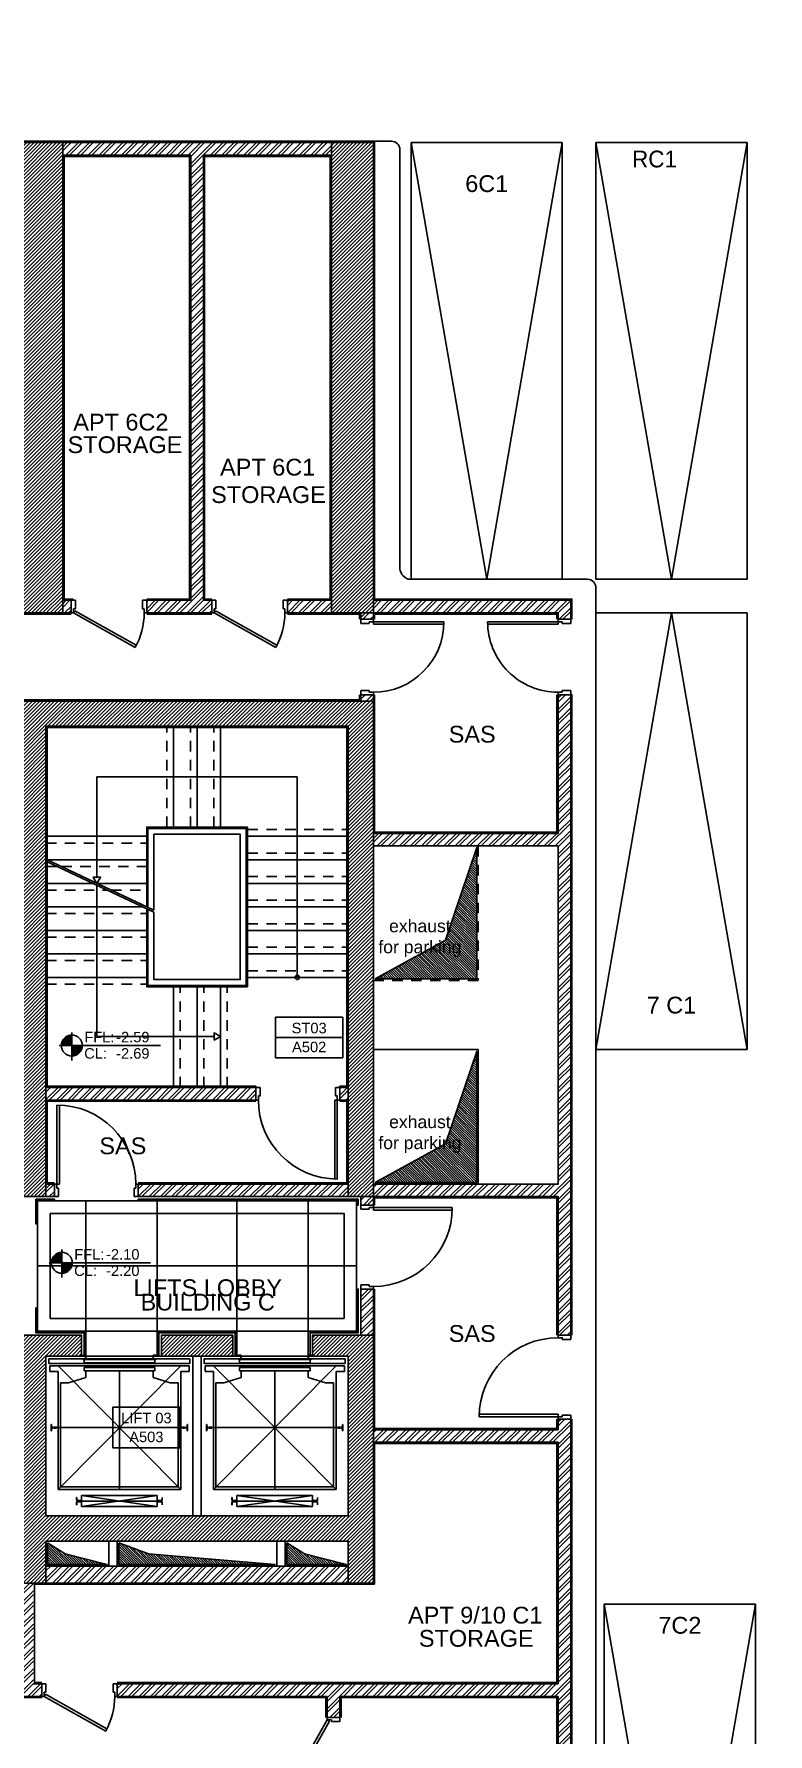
# Model space of a CAD drawing. Header units: inches. Extents: x -1.1 to 43.2, y -10.1 to 58.7.
# Drawn here: x 11.74 to 20.48, y 5.25 to 25.49 of the extents above; entities that cross this region are included whole.
import ezdxf
from ezdxf.enums import TextEntityAlignment as Align

# ---------------------------------------------------------------- set-up
doc = ezdxf.new("R2010")
doc.units = ezdxf.units.IN
doc.header["$MEASUREMENT"] = 0
doc.linetypes.add('HIDDEN2', pattern=[0.1875, 0.125, -0.0625])
doc.linetypes.add('S-BASEMENT 2$0$HIDDEN2', pattern=[0.1875, 0.125, -0.0625])
doc.layers.get('0').update_dxf_attribs({"linetype": 'CONTINUOUS'})
for name, color, linetype in [('A-ANNO-EVTRTAG', 7, 'CONTINUOUS'), ('A-ANNO-LEVL', 3, 'CONTINUOUS'), ('A-ANNO-STR-TAG', 7, 'CONTINUOUS'), ('A-asc', 15, 'CONTINUOUS'), ('A-FC 260', 1, 'CONTINUOUS'), ('A-FLOR-HRAL', 15, 'CONTINUOUS'), ('A-FLOR-STRS', 40, 'CONTINUOUS'), ('A-FLOR-STRS-ARO', 1, 'CONTINUOUS'), ('A-FURNITURE', 30, 'CONTINUOUS'), ('A-HATCH-CONC', 8, 'CONTINUOUS'), ('A-HATCH-WALL', 8, 'CONTINUOUS'), ('A-PARK-TXT', 3, 'CONTINUOUS'), ('A-PLASTER', 8, 'CONTINUOUS'), ('A-PORTE', 1, 'CONTINUOUS'), ('A-proj-marble', 137, 'CONTINUOUS'), ('A-proj-wood', 5, 'CONTINUOUS'), ('A-PROJ1H', 9, 'HIDDEN2'), ('A-PROJECTION', 9, 'CONTINUOUS'), ('A-sect-marble', 1, 'CONTINUOUS'), ('a-shaft', 250, 'CONTINUOUS'), ('A-STOR-TXT', 3, 'CONTINUOUS'), ('a-text', 3, 'CONTINUOUS'), ('A-WALL', 4, 'CONTINUOUS'), ('S-BASEMENT 2$0$A-SHAFT-BASEMENT 2', 8, 'CONTINUOUS'), ('S-BASEMENT 2$0$A-SHAFT-UP', 8, 'S-BASEMENT 2$0$HIDDEN2'), ('S-BASEMENT 2$0$A-STR BASEMENT 2', 2, 'CONTINUOUS')]:
    doc.layers.add(name, color=color, linetype=linetype)
doc.styles.add('A100-STEXT', font='ARIAL.TTF', dxfattribs={"height": 0.25})
doc.styles.add('Arial', font='ARIAL.TTF', dxfattribs={"width": 0.8})
doc.styles.add('BLOCK', font='ARIAL.TTF', dxfattribs={"width": 0.8, "height": 0.25})
pattern_1 = [(315, (9e-11, -5e-11), (0.014142136, 0.014142136), [])]
pattern_2 = [(45, (-338376.54673, -23743.37172), (-0.066291260736, 0.066291260736), []), (45, (-338376.50254, -23743.37172), (-0.066291260736, 0.066291260736), [])]

# ---------------------------------------------------------------- blocks, each defined once
blk = doc.blocks.new('A-AXIS$0$block-elevator')
at = {"color": 0}
for p, q in [((1.571, 1.555), (-0.109, 1.555)), ((-0.109, 1.5), (-0.109, 1.555)), ((1.571, 1.5), (-0.109, 1.5)), ((1.561, 1.47), (-0.099, 1.47)), ((-0.099, 1.405), (-0.099, 1.47)), ((1.462, 0), (0, 1.47)), ((0, 0), (1.462, 1.47)), ((0.311, 1.548), (0.311, 1.507)), ((0.311, 1.548), (1.151, 1.548)), ((0.311, 1.507), (1.151, 1.507)), ((0.311, 1.45), (1.151, 1.45)), ((0.311, 1.45), (0.311, 1.41)), ((1.151, 1.548), (1.151, 1.507)), ((1.151, 1.45), (1.151, 1.41)), ((1.561, 1.405), (1.561, 1.47)), ((1.571, 1.5), (1.571, 1.555)), ((1.606, -0.315), (1.606, 1.585)), ((1.706, -0.315), (1.706, 1.585)), ((1.741, 1.555), (3.421, 1.555)), ((1.741, 1.5), (1.741, 1.555)), ((1.741, 1.5), (3.421, 1.5)), ((1.751, 1.47), (3.411, 1.47)), ((1.751, 1.405), (1.751, 1.47)), ((3.312, 0), (1.85, 1.47)), ((1.85, 0), (3.312, 1.47)), ((2.161, 1.548), (2.161, 1.507)), ((3.001, 1.548), (2.161, 1.548)), ((3.001, 1.507), (2.161, 1.507)), ((3.001, 1.45), (2.161, 1.45)), ((2.161, 1.45), (2.161, 1.41)), ((3.001, 1.548), (3.001, 1.507)), ((3.001, 1.45), (3.001, 1.41)), ((3.411, 1.405), (3.411, 1.47)), ((3.421, 1.5), (3.421, 1.555)), ((0, 1.405), (-0.099, 1.405)), ((0, 1.405), (0, 0)), ((0.031, 1.27), (0.031, 0.03)), ((0.126, 1.27), (0.031, 1.27)), ((0.331, 1.33), (0.126, 1.27)), ((0.311, 1.41), (1.151, 1.41)), ((0.331, 1.33), (0.331, 1.41)), ((0.731, 1.41), (0.731, 0)), ((1.131, 1.33), (1.131, 1.41)), ((1.131, 1.33), (1.336, 1.27)), ((1.431, 1.27), (1.336, 1.27)), ((1.431, 1.27), (1.431, 0.03)), ((1.462, 1.405), (1.462, 0)), ((1.561, 1.405), (1.462, 1.405)), ((1.751, 1.405), (1.85, 1.405)), ((1.85, 1.405), (1.85, 0)), ((1.881, 1.27), (1.976, 1.27)), ((1.881, 1.27), (1.881, 0.03)), ((2.181, 1.33), (1.976, 1.27)), ((3.001, 1.41), (2.161, 1.41)), ((2.181, 1.33), (2.181, 1.41)), ((2.581, 1.41), (2.581, 0)), ((2.981, 1.33), (2.981, 1.41)), ((2.981, 1.33), (3.186, 1.27)), ((3.186, 1.27), (3.281, 1.27)), ((3.281, 1.27), (3.281, 0.03)), ((3.312, 1.405), (3.312, 0)), ((3.312, 1.405), (3.411, 1.405)), ((-0.081, 0.773), (-0.081, 0.698)), ((-0.078, 0.773), (-0.081, 0.773)), ((-0.078, 0.698), (-0.081, 0.698)), ((-0.074, 0.742), (-0.076, 0.77)), ((-0.076, 0.7), (-0.074, 0.728)), ((-0.051, 0.738), (-0.07, 0.738)), ((-0.051, 0.732), (-0.07, 0.732)), ((-0.049, 0.74), (-0.049, 0.74)), ((-0.02, 0.74), (-0.049, 0.74)), ((-0.049, 0.731), (-0.049, 0.73)), ((-0.02, 0.73), (-0.049, 0.73)), ((-0.019, 0.739), (-0.02, 0.74)), ((-0.02, 0.73), (-0.019, 0.731)), ((-0.019, 0.739), (-0.019, 0.731)), ((1.481, 0.735), (-0.019, 0.735)), ((1.481, 0.739), (1.482, 0.74)), ((1.481, 0.739), (1.481, 0.731)), ((1.482, 0.73), (1.481, 0.731)), ((1.482, 0.74), (1.511, 0.74)), ((1.482, 0.73), (1.511, 0.73)), ((1.511, 0.74), (1.511, 0.74)), ((1.511, 0.731), (1.511, 0.73)), ((1.512, 0.738), (1.532, 0.738)), ((1.512, 0.732), (1.532, 0.732)), ((1.536, 0.742), (1.538, 0.77)), ((1.538, 0.7), (1.536, 0.728)), ((1.54, 0.773), (1.543, 0.773)), ((1.54, 0.698), (1.543, 0.698)), ((1.543, 0.773), (1.543, 0.698)), ((1.769, 0.773), (1.769, 0.698)), ((1.772, 0.773), (1.769, 0.773)), ((1.772, 0.698), (1.769, 0.698)), ((1.776, 0.742), (1.774, 0.77)), ((1.774, 0.7), (1.776, 0.728)), ((1.8, 0.738), (1.78, 0.738)), ((1.8, 0.732), (1.78, 0.732)), ((1.801, 0.74), (1.801, 0.74)), ((1.83, 0.74), (1.801, 0.74)), ((1.801, 0.731), (1.801, 0.73)), ((1.83, 0.73), (1.801, 0.73)), ((1.831, 0.739), (1.83, 0.74)), ((1.83, 0.73), (1.831, 0.731)), ((1.831, 0.739), (1.831, 0.731)), ((1.831, 0.735), (3.331, 0.735)), ((3.331, 0.739), (3.332, 0.74)), ((3.331, 0.739), (3.331, 0.731)), ((3.332, 0.73), (3.331, 0.731)), ((3.332, 0.74), (3.361, 0.74)), ((3.332, 0.73), (3.361, 0.73)), ((3.361, 0.74), (3.361, 0.74)), ((3.361, 0.731), (3.361, 0.73)), ((3.363, 0.738), (3.382, 0.738)), ((3.363, 0.732), (3.382, 0.732)), ((3.386, 0.742), (3.388, 0.77)), ((3.388, 0.7), (3.386, 0.728)), ((3.39, 0.773), (3.393, 0.773)), ((3.39, 0.698), (3.393, 0.698)), ((3.393, 0.773), (3.393, 0.698)), ((1.462, 0), (0, 0)), ((1.431, 0.03), (0.031, 0.03)), ((1.85, 0), (3.312, 0)), ((1.881, 0.03), (3.281, 0.03)), ((0.221, -0.129), (0.221, -0.096)), ((0.221, -0.096), (0.223, -0.096)), ((0.221, -0.183), (0.221, -0.151)), ((0.221, -0.183), (0.223, -0.183)), ((0.223, -0.129), (0.223, -0.096)), ((0.223, -0.183), (0.223, -0.151)), ((0.276, -0.132), (0.226, -0.132)), ((0.276, -0.134), (0.226, -0.134)), ((0.276, -0.146), (0.226, -0.146)), ((0.276, -0.148), (0.226, -0.148)), ((0.279, -0.143), (0.279, -0.137)), ((0.281, -0.075), (1.181, -0.205)), ((0.281, -0.205), (1.181, -0.075)), ((1.181, -0.075), (0.281, -0.075)), ((0.281, -0.075), (0.281, -0.205)), ((0.281, -0.137), (0.281, -0.143)), ((0.281, -0.14), (1.181, -0.14)), ((1.181, -0.075), (1.181, -0.205)), ((1.181, -0.137), (1.181, -0.143)), ((1.183, -0.143), (1.183, -0.137)), ((1.186, -0.132), (1.236, -0.132)), ((1.186, -0.134), (1.236, -0.134)), ((1.186, -0.146), (1.236, -0.146)), ((1.186, -0.148), (1.236, -0.148)), ((1.239, -0.129), (1.239, -0.096)), ((1.241, -0.096), (1.239, -0.096)), ((1.239, -0.183), (1.239, -0.151)), ((1.241, -0.183), (1.239, -0.183)), ((1.241, -0.129), (1.241, -0.096)), ((1.241, -0.183), (1.241, -0.151)), ((2.071, -0.129), (2.071, -0.096)), ((2.071, -0.096), (2.073, -0.096)), ((2.071, -0.183), (2.071, -0.151)), ((2.071, -0.183), (2.073, -0.183)), ((2.073, -0.129), (2.073, -0.096)), ((2.073, -0.183), (2.073, -0.151)), ((2.126, -0.132), (2.076, -0.132)), ((2.126, -0.134), (2.076, -0.134)), ((2.126, -0.146), (2.076, -0.146)), ((2.126, -0.148), (2.076, -0.148)), ((2.129, -0.143), (2.129, -0.137)), ((3.031, -0.205), (2.131, -0.075)), ((3.031, -0.075), (2.131, -0.205)), ((2.131, -0.075), (3.031, -0.075)), ((2.131, -0.075), (2.131, -0.205)), ((2.131, -0.137), (2.131, -0.143)), ((3.031, -0.14), (2.131, -0.14)), ((3.031, -0.075), (3.031, -0.205)), ((3.031, -0.137), (3.031, -0.143)), ((3.033, -0.143), (3.033, -0.137)), ((3.036, -0.132), (3.086, -0.132)), ((3.036, -0.134), (3.086, -0.134)), ((3.036, -0.146), (3.086, -0.146)), ((3.036, -0.148), (3.086, -0.148)), ((3.089, -0.129), (3.089, -0.096)), ((3.091, -0.096), (3.089, -0.096)), ((3.089, -0.183), (3.089, -0.151)), ((3.091, -0.183), (3.089, -0.183)), ((3.091, -0.129), (3.091, -0.096)), ((3.091, -0.183), (3.091, -0.151)), ((1.181, -0.205), (0.281, -0.205)), ((2.131, -0.205), (3.031, -0.205))]:
    blk.add_line(p, q, dxfattribs=at)
for points in [[(0.325, 1.548, 0.414214), (0.331, 1.553), (0.331, 1.592, 0.414214), (0.325, 1.597), (0.296, 1.597), (0.296, 1.594), (0.325, 1.594, -0.414214), (0.328, 1.592), (0.328, 1.553, -0.414214), (0.325, 1.55), (0.296, 1.55), (0.296, 1.548)], [(1.137, 1.55), (1.166, 1.55), (1.166, 1.548), (1.137, 1.548, -0.414214), (1.131, 1.553), (1.131, 1.592, -0.414214), (1.137, 1.597), (1.166, 1.597), (1.166, 1.594), (1.137, 1.594, 0.414214), (1.134, 1.592), (1.134, 1.553, 0.414214)], [(2.175, 1.55), (2.146, 1.55), (2.146, 1.548), (2.175, 1.548, 0.414214), (2.181, 1.553), (2.181, 1.592, 0.414214), (2.175, 1.597), (2.146, 1.597), (2.146, 1.594), (2.175, 1.594, -0.414214), (2.178, 1.592), (2.178, 1.553, -0.414214)], [(2.987, 1.548, -0.414214), (2.981, 1.553), (2.981, 1.592, -0.414214), (2.987, 1.597), (3.016, 1.597), (3.016, 1.594), (2.987, 1.594, 0.414214), (2.984, 1.592), (2.984, 1.553, 0.414214), (2.987, 1.55), (3.016, 1.55), (3.016, 1.548)]]:
    blk.add_lwpolyline(points, format="xyb", close=True, dxfattribs=at)
for centre, radius, start, end in [((-0.078, 0.77), 0.0025, 3.3178, 90), ((-0.078, 0.7), 0.0025, 270, 356.6822), ((-0.07, 0.742), 0.004, 183.3178, 270), ((-0.07, 0.728), 0.004, 90, 176.6822), ((-0.051, 0.74), 0.0015, 270, 0), ((-0.051, 0.731), 0.0015, 0, 90), ((1.512, 0.74), 0.0015, 180, 270), ((1.512, 0.731), 0.0015, 90, 180), ((1.532, 0.742), 0.004, 270, 356.6822), ((1.532, 0.728), 0.004, 3.3178, 90), ((1.54, 0.77), 0.0025, 90, 176.6822), ((1.54, 0.7), 0.0025, 183.3178, 270), ((1.772, 0.77), 0.0025, 3.3178, 90), ((1.772, 0.7), 0.0025, 270, 356.6822), ((1.78, 0.742), 0.004, 183.3178, 270), ((1.78, 0.728), 0.004, 90, 176.6822), ((1.8, 0.74), 0.0015, 270, 0), ((1.8, 0.731), 0.0015, 0, 90), ((3.363, 0.74), 0.0015, 180, 270), ((3.363, 0.731), 0.0015, 90, 180), ((3.382, 0.742), 0.004, 270, 356.6822), ((3.382, 0.728), 0.004, 3.3178, 90), ((3.39, 0.77), 0.0025, 90, 176.6822), ((3.39, 0.7), 0.0025, 183.3178, 270), ((0.226, -0.129), 0.005, 180, 270), ((0.226, -0.151), 0.005, 90, 180), ((0.226, -0.129), 0.003, 180, 270), ((0.226, -0.151), 0.003, 90, 180), ((0.276, -0.137), 0.005, 0, 90), ((0.276, -0.137), 0.003, 0, 90), ((0.276, -0.143), 0.005, 270, 0), ((0.276, -0.143), 0.003, 270, 0), ((1.186, -0.137), 0.005, 90, 180), ((1.186, -0.143), 0.005, 180, 270), ((1.186, -0.137), 0.003, 90, 180), ((1.186, -0.143), 0.003, 180, 270), ((1.236, -0.129), 0.005, 270, 0), ((1.236, -0.129), 0.003, 270, 0), ((1.236, -0.151), 0.005, 0, 90), ((1.236, -0.151), 0.003, 0, 90), ((2.076, -0.129), 0.005, 180, 270), ((2.076, -0.151), 0.005, 90, 180), ((2.076, -0.129), 0.003, 180, 270), ((2.076, -0.151), 0.003, 90, 180), ((2.126, -0.137), 0.005, 0, 90), ((2.126, -0.137), 0.003, 0, 90), ((2.126, -0.143), 0.005, 270, 0), ((2.126, -0.143), 0.003, 270, 0), ((3.036, -0.137), 0.005, 90, 180), ((3.036, -0.143), 0.005, 180, 270), ((3.036, -0.137), 0.003, 90, 180), ((3.036, -0.143), 0.003, 180, 270), ((3.086, -0.129), 0.005, 270, 0), ((3.086, -0.129), 0.003, 270, 0), ((3.086, -0.151), 0.005, 0, 90), ((3.086, -0.151), 0.003, 0, 90)]:
    blk.add_arc(centre, radius, start, end, dxfattribs=at)
blk = doc.blocks.new('EVTRTAG')
at = {"color": 7}
for points in [[(-0.008, 0.00482), (0.008, 0.00482), (0.008, 0), (-0.008, 0)], [(-0.008, 0), (0.008, 0), (0.008, -0.00482), (-0.008, -0.00482)]]:
    blk.add_lwpolyline(points, close=True, dxfattribs=at)
at = {"color": 7, "style": 'BLOCK'}
blk.add_attdef('EVTR', text='', height=0.0025, dxfattribs=at).set_placement((0, 0.00225), align=Align.MIDDLE)
blk.add_attdef('DWG', text='', height=0.0025, rotation=360, dxfattribs=at).set_placement((0, -0.00225), align=Align.MIDDLE)
blk = doc.blocks.new('ST_TAG')
at = {"color": 7}
for points in [[(-0.008, 0.00482), (0.008, 0.00482), (0.008, 0), (-0.008, 0)], [(-0.008, 0), (0.008, 0), (0.008, -0.00482), (-0.008, -0.00482)]]:
    blk.add_lwpolyline(points, close=True, dxfattribs=at)
at = {"color": 7, "style": 'BLOCK'}
blk.add_attdef('ST', text='', height=0.0025, dxfattribs=at).set_placement((0, 0.00225), align=Align.MIDDLE)
blk.add_attdef('DWG', text='', height=0.0025, rotation=360, dxfattribs=at).set_placement((0, -0.00225), align=Align.MIDDLE)
blk = doc.blocks.new('P100E18D')
at = {"layer": 'A-PORTE'}
for p, q in [((1.015, 0.06), (0.075, 0.06)), ((0.075, 0.03), (0.075, 0.06)), ((0.075, 0.03), (1.015, 0.03))]:
    blk.add_line(p, q, dxfattribs=at)
for points in [[(-0.075, 0.95), (0.025, 0.95), (0.025, 0.97), (0.075, 0.97), (0.075, 1), (-0.075, 1)], [(-0.075, 0.05), (0.025, 0.05), (0.025, 0.03), (0.075, 0.03), (0.075, 0), (-0.075, 0)]]:
    blk.add_lwpolyline(points, close=True, dxfattribs=at)
blk.add_arc((0.075, 0.03), 0.94, 0, 90, dxfattribs=at)
blk = doc.blocks.new('LVTAG_P')
for p, q in [((-0.00301, 0), (0.02113, 0)), ((0, 0.00314), (0, -0.00353))]:
    blk.add_line(p, q)
at = {"const_width": 0.0025}
for points in [[(0, 0.00125, 0.414214), (-0.00125, 0, 1)], [(0, -0.00125, 0.414214), (0.00125, 0, 1)]]:
    blk.add_lwpolyline(points, format="xyb", dxfattribs=at)
blk.add_circle((0, 0), 0.0025)
at = {"style": 'BLOCK'}
for s, p in [('FFL:', (0.00297, 0.00076)), ('CL:', (0.00294, -0.00312))]:
    blk.add_text(s, height=0.0025, dxfattribs=at).set_placement(p)
for p in [(0.01054, 0.00076), (0.01054, -0.00313)]:
    blk.add_attdef('+00.00', p, '', height=0.0025, dxfattribs=at)
blk = doc.blocks.new('S-BASEMENT 2')
at = {"layer": 'S-BASEMENT 2$0$A-SHAFT-BASEMENT 2'}
for points in [[(15.778, 13.4), (17.028, 13.4), (17.028, 11.8), (15.778, 11.8)], [(15.778, 13.4), (17.028, 13.4), (17.028, 11.8), (15.778, 11.8)], [(15.478, 7.85), (11.878, 7.85), (11.878, 9.75), (15.478, 9.75)], [(12.628, 7.25), (11.878, 7.25), (11.878, 7.55), (12.628, 7.55)], [(12.728, 7.25), (14.628, 7.25), (14.628, 7.55), (12.728, 7.55)], [(14.728, 7.25), (15.478, 7.25), (15.478, 7.55), (14.728, 7.55)]]:
    blk.add_lwpolyline(points, close=True, dxfattribs=at)
at = {"layer": 'S-BASEMENT 2$0$A-SHAFT-UP'}
blk.add_lwpolyline([(15.778, 15.825), (17.028, 15.825), (17.028, 14.225), (15.778, 14.225)], close=True, dxfattribs=at)
at = {"layer": 'S-BASEMENT 2$0$A-STR BASEMENT 2'}
for points in [[(12.078, 24.2), (11.578, 24.2), (11.578, 18.6), (12.078, 18.6)], [(15.778, 24.2), (15.278, 24.2), (15.278, 18.6), (15.778, 18.6)], [(15.778, 11.65), (15.778, 17.55), (11.578, 17.55), (11.578, 11.65), (11.878, 11.65), (11.878, 17.25), (15.478, 17.25), (15.478, 11.65)], [(11.578, 7.55), (11.578, 7.05), (11.878, 7.05), (11.878, 7.55), (15.478, 7.55), (15.478, 7.05), (15.778, 7.05), (15.778, 7.55), (15.778, 7.55), (15.778, 10), (15.453, 10), (15.053, 10), (15.053, 9.75), (15.478, 9.75), (15.478, 7.85), (11.878, 7.85), (11.878, 9.75), (12.303, 9.75), (12.303, 10), (11.878, 10), (11.578, 10)], [(13.253, 10), (14.103, 10), (14.103, 9.75), (13.253, 9.75)]]:
    blk.add_lwpolyline(points, close=True, dxfattribs=at)
blk = doc.blocks.new('P100E21.5D')
at = {"layer": 'A-PORTE'}
for p, q in [((0.03, 0.2), (0.03, 1.14)), ((0.06, 1.14), (0.06, 0.2)), ((0.03, 0.2), (0, 0.2)), ((0, 0.2), (0, 0.05)), ((0, 0.05), (0.05, 0.05)), ((0.06, 0.2), (0.02, 0.2)), ((0.03, 0.15), (0.03, 0.2)), ((0.05, 0.15), (0.03, 0.15)), ((0.05, 0.05), (0.05, 0.15)), ((0.95, 0.05), (0.95, 0.15)), ((0.95, 0.15), (0.97, 0.15)), ((1, 0.05), (0.95, 0.05)), ((0.97, 0.2), (1, 0.2)), ((0.97, 0.15), (0.97, 0.2)), ((1, 0.2), (1, 0.05))]:
    blk.add_line(p, q, dxfattribs=at)
blk.add_arc((0.03, 0.2), 0.94, 0, 90, dxfattribs=at)
blk = doc.blocks.new('P90E18H')
at = {"layer": 'A-PORTE'}
for p, q in [((-0.165, -0.03), (-0.165, 0)), ((-0.165, 0), (-0.015, 0)), ((-0.015, 0), (-0.015, -0.05)), ((-0.165, -0.03), (-0.578, -0.762)), ((-0.551, -0.776), (-0.139, -0.045)), ((-0.139, -0.045), (-0.165, -0.03)), ((-0.115, -0.03), (-0.165, -0.03)), ((-0.115, -0.05), (-0.115, -0.03)), ((-0.015, -0.05), (-0.115, -0.05)), ((-0.165, -0.87), (-0.165, -0.9)), ((-0.115, -0.87), (-0.165, -0.87)), ((-0.165, -0.9), (-0.015, -0.9)), ((-0.015, -0.85), (-0.115, -0.85)), ((-0.115, -0.85), (-0.115, -0.87)), ((-0.015, -0.9), (-0.015, -0.85))]:
    blk.add_line(p, q, dxfattribs=at)
blk.add_arc((-0.165, -0.03), 0.84, 240.5855, 270, dxfattribs=at)
blk = doc.blocks.new('P90E18D')
at = {"layer": 'A-PORTE'}
for p, q in [((0, -0.015), (0.05, -0.015)), ((0, -0.165), (0, -0.015)), ((0.03, -0.165), (0, -0.165)), ((0.06, -0.165), (0.02, -0.165)), ((0.05, -0.115), (0.03, -0.115)), ((0.03, -0.115), (0.03, -0.165)), ((0.03, -0.165), (0.03, -1.005)), ((0.05, -0.015), (0.05, -0.115)), ((0.06, -1.005), (0.06, -0.165)), ((0.9, -0.015), (0.85, -0.015)), ((0.85, -0.015), (0.85, -0.115)), ((0.85, -0.115), (0.87, -0.115)), ((0.87, -0.115), (0.87, -0.165)), ((0.87, -0.165), (0.9, -0.165)), ((0.9, -0.165), (0.9, -0.015))]:
    blk.add_line(p, q, dxfattribs=at)
blk.add_arc((0.03, -0.165), 0.84, 270, 360, dxfattribs=at)

msp = doc.modelspace()

# ---------------------------------------------------------------- hatches: boundary and pattern name
at = {"layer": 'A-HATCH-CONC'}
h = msp.add_hatch(dxfattribs=at)
h.set_pattern_fill('ANSI31', color=256, scale=0.25, style=0)
h.set_pattern_definition([(45, (-338376.546732, -23743.371716), (-0.022097086912, 0.022097086912), [])])
edge = h.paths.add_edge_path()
edge.add_line((40.60837, 36.956), (41.00183, 37.44526))
edge.add_line((41.00183, 37.44526), (41.00837, 37.44526))
edge.add_line((41.00837, 37.44526), (41.00837, 3))
edge.add_arc((38.90837, 3), 2.1, 272.865836, 360, ccw=False)
edge.add_line((39.01336, 0.90263), (38.86932, 0.9))
edge.add_line((38.86932, 0.9), (0.47837, 0.9))
edge.add_line((0.47837, 0.9), (0.47837, 1.2))
edge.add_line((0.47837, 1.2), (38.90837, 1.2))
edge.add_arc((38.90837, 3), 1.8, 270, 360)
edge.add_line((40.70837, 3), (40.70837, 3.5))
edge.add_line((40.70837, 3.5), (39.71837, 3.5))
edge.add_line((39.71837, 3.5), (39.71837, 4.05))
edge.add_line((39.71837, 4.05), (40.45837, 4.05))
edge.add_line((40.45837, 4.05), (40.45837, 18.3))
edge.add_line((40.45837, 18.3), (40.70837, 18.3))
edge.add_line((40.70837, 18.3), (40.70837, 22.15))
edge.add_line((40.70837, 22.15), (40.70837, 22.94))
edge.add_line((40.70837, 22.94), (40.60837, 22.94))
edge.add_line((40.60837, 22.94), (40.60837, 36.956))
h = msp.add_hatch(dxfattribs=at)
h.set_pattern_fill('ANSI31', color=256, scale=0.25, style=0)
h.paths.add_polyline_path([(12.07837, 24.2), (11.57837, 24.2), (11.57837, 18.6), (12.07837, 18.6)])
h = msp.add_hatch(dxfattribs=at)
h.set_pattern_fill('ANSI31', color=256, scale=0.25, style=0)
h.paths.add_polyline_path([(15.77837, 24.2), (15.27837, 24.2), (15.27837, 18.6), (15.77837, 18.6)])
h = msp.add_hatch(dxfattribs=at)
h.set_pattern_fill('ANSI31', color=256, scale=0.25, style=0)
h.paths.add_polyline_path([(15.77837, 17.55), (11.57837, 17.55), (11.57837, 11.65), (11.87837, 11.65), (11.87837, 17.25), (15.47837, 17.25), (15.47837, 11.65), (15.77837, 11.65)])
h = msp.add_hatch(dxfattribs=at)
h.set_pattern_fill('ANSI31', color=256, scale=0.25, style=0)
h.paths.add_polyline_path([(15.77837, 10), (15.05337, 10), (15.05337, 9.75), (15.47837, 9.75), (15.47837, 7.85), (11.87837, 7.85), (11.87837, 9.75), (12.30337, 9.75), (12.30337, 10), (11.57837, 10), (11.57837, 7.05), (11.87837, 7.05), (11.87837, 7.55), (12.30337, 7.55), (15.47837, 7.55), (15.47837, 7.25), (15.47837, 7.05), (15.77837, 7.05)])
h = msp.add_hatch(dxfattribs=at)
h.set_pattern_fill('ANSI31', color=256, scale=0.25, style=0)
h.paths.add_polyline_path([(14.10337, 10), (13.25337, 10), (13.25337, 9.75), (14.10337, 9.75)])
at = {"layer": 'A-HATCH-WALL'}
h = msp.add_hatch(dxfattribs=at)
h.set_pattern_fill('ANSI32', color=256, scale=0.25, style=0)
h.set_pattern_definition(pattern_2)
h.paths.add_polyline_path([(15.27837, 24.2), (12.07837, 24.2), (12.07837, 24.05), (13.60337, 24.05), (13.60337, 18.75), (13.07837, 18.75), (13.07837, 18.6), (13.85337, 18.6), (13.85337, 18.75), (13.75337, 18.75), (13.75337, 24.05), (15.27837, 24.05)])
h = msp.add_hatch(dxfattribs=at)
h.set_pattern_fill('ANSI32', color=256, scale=0.25, style=0)
h.set_pattern_definition(pattern_2)
h.paths.add_polyline_path([(12.17837, 18.75), (12.07837, 18.75), (12.07837, 18.6), (12.17837, 18.6)])
h = msp.add_hatch(dxfattribs=at)
h.set_pattern_fill('ANSI32', color=256, scale=0.25, style=0)
h.set_pattern_definition(pattern_2)
h.paths.add_polyline_path([(15.27837, 18.75), (14.75337, 18.75), (14.75337, 18.6), (15.27837, 18.6)])
h = msp.add_hatch(dxfattribs=at)
h.set_pattern_fill('ANSI32', color=256, scale=0.25, style=0)
h.set_pattern_definition(pattern_2)
h.paths.add_polyline_path([(18.12837, 18.75), (15.77837, 18.75), (15.77837, 18.6), (17.97837, 18.6), (17.97837, 18.525), (18.12837, 18.525)])
h = msp.add_hatch(dxfattribs=at)
h.set_pattern_fill('ANSI32', color=256, scale=0.25, style=0)
h.paths.add_polyline_path([(15.62837, 18.6), (15.62837, 18.525), (15.77837, 18.525), (15.77837, 18.6)])
h = msp.add_hatch(dxfattribs=at)
h.set_pattern_fill('ANSI32', color=256, scale=0.25, style=0)
h.paths.add_polyline_path([(15.62837, 17.55), (15.77837, 17.55), (15.77837, 17.625), (15.62837, 17.625)])
h = msp.add_hatch(dxfattribs=at)
h.set_pattern_fill('ANSI32', color=256, scale=0.25, style=0)
h.set_pattern_definition(pattern_2)
h.paths.add_polyline_path([(18.12837, 17.625), (17.97837, 17.625), (17.97837, 15.975), (15.77837, 15.975), (15.77837, 15.825), (17.97837, 15.825), (17.97837, 11.8), (15.77837, 11.8), (15.77837, 11.65), (17.97837, 11.65), (17.97837, 10), (18.12837, 10)])
h = msp.add_hatch(dxfattribs=at)
h.set_pattern_fill('ANSI32', color=256, scale=0.25, style=0)
h.paths.add_polyline_path([(14.37837, 12.95), (11.87837, 12.95), (11.87837, 12.8), (14.37837, 12.8)])
h = msp.add_hatch(dxfattribs=at)
h.set_pattern_fill('ANSI32', color=256, scale=0.25, style=0)
h.paths.add_polyline_path([(15.47837, 12.95), (15.37837, 12.95), (15.37837, 12.8), (15.47837, 12.8)])
h = msp.add_hatch(dxfattribs=at)
h.set_pattern_fill('ANSI32', color=256, scale=0.25, style=0)
h.paths.add_polyline_path([(11.97837, 11.8), (11.87837, 11.8), (11.87837, 11.65), (11.97837, 11.65)])
h = msp.add_hatch(dxfattribs=at)
h.set_pattern_fill('ANSI32', color=256, scale=0.25, style=0)
h.paths.add_polyline_path([(15.47837, 11.8), (12.97837, 11.8), (12.97837, 11.65), (15.47837, 11.65)])
h = msp.add_hatch(dxfattribs=at)
h.set_pattern_fill('ANSI32', color=256, scale=0.25, style=0)
h.paths.add_polyline_path([(15.77837, 11.65), (15.62837, 11.65), (15.62837, 11.55), (15.77837, 11.55)])
h = msp.add_hatch(dxfattribs=at)
h.set_pattern_fill('ANSI32', color=256, scale=0.25, style=0)
h.paths.add_polyline_path([(15.77837, 10.55), (15.62837, 10.55), (15.62837, 10), (15.77837, 10)])
h = msp.add_hatch(dxfattribs=at)
h.set_pattern_fill('ANSI32', color=256, scale=0.25, style=0)
h.set_pattern_definition(pattern_2)
h.paths.add_polyline_path([(18.12837, 9), (17.97837, 9), (17.97837, 8.875), (15.77837, 8.875), (15.77837, 8.725), (17.97837, 8.725), (17.97837, 5.85), (15.77837, 5.85), (15.77837, 5.7), (17.97837, 5.7), (17.97837, 1.2), (18.12837, 1.2)])
h.paths.add_polyline_path([(15.77837, 5.85), (12.72837, 5.85), (12.72837, 5.7), (15.22837, 5.7), (15.22837, 5.45), (15.37837, 5.45), (15.37837, 5.7), (15.77837, 5.7)])
h = msp.add_hatch(dxfattribs=at)
h.set_pattern_fill('ANSI32', color=256, scale=0.25, style=0)
h.paths.add_polyline_path([(15.47837, 7.05), (15.47837, 7.25), (11.87837, 7.25), (11.87837, 7.05)])
h = msp.add_hatch(dxfattribs=at)
h.set_pattern_fill('ANSI32', color=256, scale=0.25, style=0)
h.set_pattern_definition(pattern_2)
h.paths.add_polyline_path([(11.72837, 7.05), (11.57837, 7.05), (11.57837, 5.85), (11.37837, 5.85), (11.37837, 5.7), (11.82837, 5.7), (11.82837, 5.85), (11.72837, 5.85)])
at = {"layer": 'a-shaft'}
h = msp.add_hatch(dxfattribs=at)
h.set_pattern_fill('_USER,_O', color=256, scale=0.02, angle=315, pattern_type=0)
h.set_pattern_definition([(315, (9e-11, -5e-11), (0.014142136, 0.014142136), [])])
h.paths.add_polyline_path([(15.79837, 14.245), (17.00837, 14.245), (17.00837, 15.805), (16.63727, 14.70496)])
h = msp.add_hatch(dxfattribs=at)
h.set_pattern_fill('_USER,_O', color=256, scale=0.02, angle=315, pattern_type=0)
h.set_pattern_definition([(315, (3e-10, -2.425), (0.014142136, 0.014142136), [])])
h.paths.add_polyline_path([(15.79837, 11.82), (17.00837, 11.82), (17.00837, 13.38), (16.63727, 12.27996)])
h = msp.add_hatch(dxfattribs=at)
h.set_pattern_fill('_USER', color=256, scale=0.02, angle=315, style=0, pattern_type=0)
h.set_pattern_definition(pattern_1)
h.paths.add_polyline_path([(12.60837, 7.27), (12.10855, 7.39564), (11.89837, 7.53), (11.89837, 7.27)])
h = msp.add_hatch(dxfattribs=at)
h.set_pattern_fill('_USER', color=256, scale=0.02, angle=315, style=0, pattern_type=0)
h.set_pattern_definition([(315, (2.02, -4e-11), (0.014142136, 0.014142136), [])])
h.paths.add_polyline_path([(14.60837, 7.27), (13.10109, 7.39564), (12.74837, 7.53), (12.74837, 7.27)])
h = msp.add_hatch(dxfattribs=at)
h.set_pattern_fill('_USER', color=256, scale=0.02, angle=315, style=0, pattern_type=0)
h.set_pattern_definition(pattern_1)
h.paths.add_polyline_path([(14.74837, 7.53), (14.74837, 7.27), (15.45837, 7.27), (14.95855, 7.39564)])

# ---------------------------------------------------------------- linework, layer by layer
at = {"layer": 'A-FC 260'}
msp.add_lwpolyline([(11.92837, 11.45), (15.42837, 11.45), (15.42837, 10.2), (11.92837, 10.2)], close=True, dxfattribs=at)
at = {"layer": 'A-FLOR-HRAL'}
for p, q in [((11.87837, 15.66709), (13.16337, 15.05983)), ((11.87837, 15.64496), (13.16337, 15.0377))]:
    msp.add_line(p, q, dxfattribs=at)
for points in [[(13.07837, 15.1), (13.07837, 16.05), (14.27837, 16.05), (14.27837, 14.15), (13.07837, 14.15), (13.07837, 15.07787)], [(13.09337, 15.09291), (13.09337, 16.035), (14.26337, 16.035), (14.26337, 14.165), (13.09337, 14.165), (13.09337, 15.07078)], [(13.16337, 15.05983), (13.16337, 15.965), (14.19337, 15.965), (14.19337, 14.235), (13.16337, 14.235), (13.16337, 15.0377)]]:
    msp.add_lwpolyline(points, dxfattribs=at)
for points in [[(13.68837, 16.035), (13.66837, 16.035), (13.66837, 16.05), (13.68837, 16.05)], [(13.07837, 15.51), (13.07837, 15.53), (13.09337, 15.53), (13.09337, 15.51)], [(14.26337, 15.51), (14.26337, 15.53), (14.27837, 15.53), (14.27837, 15.51)], [(13.07837, 14.67), (13.07837, 14.69), (13.09337, 14.69), (13.09337, 14.67)], [(14.26337, 14.67), (14.26337, 14.69), (14.27837, 14.69), (14.27837, 14.67)], [(13.68837, 14.15), (13.66837, 14.15), (13.66837, 14.165), (13.68837, 14.165)]]:
    msp.add_lwpolyline(points, close=True, dxfattribs=at)
at = {"layer": 'A-FLOR-STRS'}
for p, q in [((15.99337, 24.215), (15.79337, 24.215)), ((16.09337, 24.115), (16.09337, 19.15)), ((16.19337, 19), (18.32837, 19)), ((18.42837, 18.9), (18.42837, 1.2)), ((13.39837, 16.05), (13.39837, 17.245)), ((13.67837, 16.05), (13.67837, 17.245)), ((13.95837, 16.05), (13.95837, 17.245)), ((11.89337, 15.94), (13.07837, 15.94)), ((14.27837, 15.94), (15.46337, 15.94)), ((11.89337, 15.66), (13.07837, 15.66)), ((14.27837, 15.66), (15.46337, 15.66)), ((11.89337, 15.38), (12.43903, 15.38)), ((12.48587, 15.38), (13.07837, 15.38)), ((14.27837, 15.38), (15.46337, 15.38)), ((11.89337, 15.1), (13.03153, 15.1)), ((14.27837, 15.1), (15.46337, 15.1)), ((11.89337, 14.82), (13.07837, 14.82)), ((14.27837, 14.82), (15.46337, 14.82)), ((11.89337, 14.54), (13.07837, 14.54)), ((14.27837, 14.54), (15.46337, 14.54)), ((11.89337, 14.26), (13.07837, 14.26)), ((14.27837, 14.26), (15.46337, 14.26)), ((13.39837, 12.965), (13.39837, 14.15)), ((13.67837, 12.965), (13.67837, 14.15)), ((13.95837, 12.965), (13.95837, 14.15))]:
    msp.add_line(p, q, dxfattribs=at)
for centre, radius, start, end in [((15.99337, 24.115), 0.1, 360, 90), ((16.24659, 19.14381), 0.15335, 177.688393, 249.691742), ((18.32837, 18.9), 0.1, 360, 90)]:
    msp.add_arc(centre, radius, start, end, dxfattribs=at)
at = {"layer": 'A-FLOR-STRS-ARO'}
for p, q in [((14.87087, 16.6475), (12.48587, 16.6475)), ((12.48587, 15.455), (12.48587, 16.6475)), ((14.87087, 14.26), (14.87087, 16.6475)), ((12.48587, 13.5575), (12.48587, 15.35787)), ((12.48587, 13.5575), (13.88337, 13.5575))]:
    msp.add_line(p, q, dxfattribs=at)
for points in [[(12.48587, 15.38), (12.44257, 15.455), (12.52917, 15.455)], [(13.95837, 13.5575), (13.88337, 13.6008), (13.88337, 13.5142)]]:
    msp.add_lwpolyline(points, close=True, dxfattribs=at)
msp.add_circle((14.87087, 14.26), 0.025, dxfattribs=at)
at = {"layer": 'A-FURNITURE'}
for points in [[(18.02837, 24.2), (16.22837, 24.2), (16.22837, 19), (18.02837, 19)], [(20.22837, 24.2), (18.42837, 24.2), (18.42837, 19), (20.22837, 19)], [(20.22837, 13.4), (18.42837, 13.4), (18.42837, 18.6), (20.22837, 18.6)], [(20.32837, 6.8), (18.52837, 6.8), (18.52837, 1.6), (20.32837, 1.6)]]:
    msp.add_lwpolyline(points, close=True, dxfattribs=at)
for points in [[(16.22837, 24.2), (17.12837, 19), (18.02837, 24.2)], [(18.42837, 24.2), (19.32837, 19), (20.22837, 24.2)], [(18.42837, 13.4), (19.32837, 18.6), (20.22837, 13.4)], [(18.52837, 6.8), (19.42837, 1.6), (20.32837, 6.8)]]:
    msp.add_lwpolyline(points, dxfattribs=at)
at = {"layer": 'A-PLASTER'}
for p, q in [((10.39337, 18.585), (12.17837, 18.585)), ((17.96337, 8.89), (15.79337, 8.89)), ((17.96337, 8.71), (15.79337, 8.71)), ((15.79337, 8.71), (15.79337, 7.035)), ((17.96337, 8.71), (17.96337, 5.865)), ((11.74337, 7.035), (11.74337, 5.865)), ((15.79337, 7.035), (11.74337, 7.035)), ((11.37837, 5.685), (11.82837, 5.685)), ((11.74337, 5.865), (11.82837, 5.865)), ((12.72837, 5.865), (17.96337, 5.865)), ((12.72837, 5.685), (15.21337, 5.685)), ((15.21337, 5.685), (15.21337, 5.45))]:
    msp.add_line(p, q, dxfattribs=at)
for points in [[(7.97837, 19.615), (11.56337, 19.615), (11.56337, 24.215), (15.79337, 24.215), (15.79337, 18.765), (18.14337, 18.765), (18.14337, 18.525)], [(12.17837, 18.765), (12.09337, 18.765), (12.09337, 24.035), (13.58837, 24.035), (13.58837, 18.765), (13.07837, 18.765)], [(13.85337, 18.765), (13.76837, 18.765), (13.76837, 24.035), (15.26337, 24.035), (15.26337, 18.765), (14.75337, 18.765)], [(12.07837, 18.765), (12.20337, 18.765)], [(13.07837, 18.585), (13.34337, 18.585), (13.85337, 18.585)], [(13.16337, 18.585), (13.10337, 18.585)], [(15.61337, 18.525), (15.61337, 18.585), (14.75337, 18.585)], [(17.96337, 18.525), (17.96337, 18.585), (15.79337, 18.585), (15.79337, 18.525)], [(11.56337, 17.565), (13.34337, 17.565), (15.61337, 17.565), (15.61337, 17.625)], [(15.79337, 17.625), (15.79337, 15.99), (17.96337, 15.99), (17.96337, 17.625)], [(18.12837, 17.625), (18.14337, 17.625), (18.14337, 10)], [(14.37837, 12.95), (14.37837, 12.965), (11.89337, 12.965), (11.89337, 17.235), (15.46337, 17.235), (15.46337, 12.965), (15.37837, 12.965), (15.37837, 12.95)], [(14.37837, 12.785), (11.89337, 12.785), (11.89337, 11.815), (11.97837, 11.815)], [(15.37837, 12.785), (15.46337, 12.785), (15.46337, 11.815), (12.97837, 11.815)], [(17.96337, 10), (17.96337, 11.635), (15.79337, 11.635), (15.79337, 11.55)], [(15.79337, 10.55), (15.79337, 8.89)], [(17.96337, 9), (17.96337, 8.89)], [(17.96337, 8.89), (17.96337, 9)], [(17.96337, 8.89), (17.96337, 9)], [(18.14337, 1.2), (18.14337, 9)], [(15.39337, 4.55), (15.39337, 4.415), (16.04337, 4.415), (16.04337, 3.485), (15.39337, 3.485), (15.39337, 1.215), (17.96337, 1.215), (17.96337, 5.685), (15.39337, 5.685), (15.39337, 5.45)]]:
    msp.add_lwpolyline(points, dxfattribs=at)
at = {"layer": 'A-proj-marble'}
for p, q in [((12.35337, 10.05), (12.35337, 11.6)), ((13.20337, 10.05), (13.20337, 11.6)), ((14.15337, 10.05), (14.15337, 11.6)), ((15.00337, 10.05), (15.00337, 11.6)), ((11.77837, 10.825), (15.57837, 10.825))]:
    msp.add_line(p, q, dxfattribs=at)
msp.add_lwpolyline([(11.77837, 10.05), (15.57837, 10.05), (15.57837, 11.6), (11.77837, 11.6)], close=True, dxfattribs=at)
at = {"layer": 'A-proj-wood'}
for points in [[(11.77837, 11.62), (11.75837, 11.62), (11.75837, 11.325), (11.77837, 11.325)], [(15.57837, 11.62), (15.59837, 11.62), (15.59837, 11.55), (15.57837, 11.55)], [(15.57837, 10.03), (15.59837, 10.03), (15.59837, 10.55), (15.57837, 10.55)], [(11.77837, 10.03), (11.75837, 10.03), (11.75837, 10.325), (11.77837, 10.325)], [(11.77837, 10.03), (11.75837, 10.03), (11.75837, 10.325), (11.77837, 10.325)]]:
    msp.add_lwpolyline(points, close=True, dxfattribs=at)
at = {"layer": 'A-PROJ1H'}
for p, q in [((13.31837, 16.05), (13.31837, 17.25)), ((13.59837, 16.05), (13.59837, 17.25)), ((13.87837, 16.05), (13.87837, 17.25)), ((14.27837, 16.02), (15.47837, 16.02)), ((11.87837, 15.86), (13.07837, 15.86)), ((14.27837, 15.74), (15.47837, 15.74)), ((11.87837, 15.58), (12.01582, 15.58)), ((12.06265, 15.58), (13.07837, 15.58)), ((14.27837, 15.46), (15.47837, 15.46)), ((11.87837, 15.3), (12.60832, 15.3)), ((12.65515, 15.3), (13.07837, 15.3)), ((14.27837, 15.18), (15.47837, 15.18)), ((11.87837, 15.02), (13.07837, 15.02)), ((14.27837, 14.9), (15.47837, 14.9)), ((11.87837, 14.74), (13.07837, 14.74)), ((14.27837, 14.62), (15.47837, 14.62)), ((11.87837, 14.46), (13.07837, 14.46)), ((11.87837, 14.18), (13.07837, 14.18)), ((14.27837, 14.34), (15.47837, 14.34)), ((13.47837, 12.95), (13.47837, 14.15)), ((13.75837, 12.95), (13.75837, 14.15)), ((14.03837, 12.95), (14.03837, 14.15))]:
    msp.add_line(p, q, dxfattribs=at)
at = {"layer": 'A-PROJECTION'}
for p, q in [((12.30337, 9.75), (13.25337, 9.75)), ((14.10337, 9.75), (15.05337, 9.75))]:
    msp.add_line(p, q, dxfattribs=at)
at = {"layer": 'A-sect-marble'}
for points in [[(11.97837, 11.62), (11.77837, 11.62), (11.77837, 11.6), (11.97837, 11.6)], [(12.97837, 11.62), (15.57837, 11.62), (15.57837, 11.6), (12.97837, 11.6)], [(12.35337, 10.05), (12.33337, 10.05), (12.33337, 9.75), (12.35337, 9.75)], [(13.20337, 10.05), (13.22337, 10.05), (13.22337, 9.75), (13.20337, 9.75)], [(14.15337, 10.05), (14.13337, 10.05), (14.13337, 9.75), (14.15337, 9.75)], [(15.00337, 10.05), (15.02337, 10.05), (15.02337, 9.75), (15.00337, 9.75)]]:
    msp.add_lwpolyline(points, close=True, dxfattribs=at)
for points in [[(12.35337, 10.05), (11.77837, 10.05)], [(12.33337, 10.03), (11.77837, 10.03)], [(14.15337, 10.05), (13.20337, 10.05)], [(14.13337, 10.03), (13.22337, 10.03)], [(15.57837, 10.05), (15.00337, 10.05)], [(15.57837, 10.03), (15.02337, 10.03)], [(15.57837, 10.03), (15.02337, 10.03)]]:
    msp.add_lwpolyline(points, dxfattribs=at)
at = {"layer": 'a-shaft'}
for points in [[(15.79837, 14.245), (17.00837, 14.245), (17.00837, 15.805), (16.63727, 14.70496)], [(15.79837, 11.82), (17.00837, 11.82), (17.00837, 13.38), (16.63727, 12.27996)], [(11.89837, 7.53), (11.89837, 7.27), (12.60837, 7.27), (12.10855, 7.39564)], [(12.74837, 7.53), (12.74837, 7.27), (14.60837, 7.27), (13.10109, 7.39564)], [(14.74837, 7.53), (14.74837, 7.27), (15.45837, 7.27), (14.95855, 7.39564)]]:
    msp.add_lwpolyline(points, close=True, dxfattribs=at)
at = {"layer": 'A-WALL'}
for p, q in [((12.07837, 24.2), (15.27837, 24.2)), ((13.60337, 24.05), (12.07837, 24.05)), ((13.60337, 24.05), (13.60337, 18.75)), ((15.27837, 24.05), (13.75337, 24.05)), ((13.75337, 24.05), (13.75337, 18.75)), ((12.17837, 18.75), (12.07837, 18.75)), ((12.17837, 18.75), (12.17837, 18.6)), ((13.07837, 18.75), (13.07837, 18.6)), ((13.60337, 18.75), (13.07837, 18.75)), ((13.85337, 18.75), (13.75337, 18.75)), ((13.85337, 18.75), (13.85337, 18.6)), ((15.27837, 18.75), (14.75337, 18.75)), ((14.75337, 18.75), (14.75337, 18.6)), ((15.77837, 18.75), (18.12837, 18.75)), ((18.12837, 18.75), (18.12837, 18.525)), ((12.17837, 18.6), (12.07837, 18.6)), ((13.85337, 18.6), (13.07837, 18.6)), ((13.17837, 18.6), (13.10337, 18.6)), ((15.27837, 18.6), (14.75337, 18.6)), ((15.62837, 18.6), (15.62837, 18.525)), ((15.62837, 18.525), (15.77837, 18.525)), ((15.77837, 18.525), (15.77837, 18.6)), ((15.77837, 18.6), (17.97837, 18.6)), ((17.97837, 18.525), (17.97837, 18.6)), ((17.97837, 18.525), (18.12837, 18.525)), ((15.62837, 17.625), (15.62837, 17.55)), ((15.62837, 17.625), (15.77837, 17.625)), ((15.77837, 17.55), (15.77837, 17.625)), ((17.97837, 17.625), (18.12837, 17.625)), ((17.97837, 15.975), (17.97837, 17.625)), ((18.12837, 17.625), (18.12837, 10)), ((17.97837, 15.975), (15.77837, 15.975)), ((17.97837, 15.825), (15.77837, 15.825)), ((17.97837, 11.8), (17.97837, 15.825)), ((11.87837, 12.95), (14.37837, 12.95)), ((11.87837, 12.8), (14.37837, 12.8)), ((11.87837, 12.8), (14.37837, 12.8)), ((14.37837, 12.95), (14.37837, 12.8)), ((15.37837, 12.95), (15.47837, 12.95)), ((15.37837, 12.95), (15.37837, 12.8)), ((15.37837, 12.8), (15.47837, 12.8)), ((11.87837, 11.8), (11.97837, 11.8)), ((11.97837, 11.65), (11.97837, 11.8)), ((12.97837, 11.8), (15.47837, 11.8)), ((12.97837, 11.8), (12.97837, 11.65)), ((17.02837, 11.8), (15.77837, 11.8)), ((17.97837, 11.8), (15.77837, 11.8)), ((11.87837, 11.65), (11.97837, 11.65)), ((12.97837, 11.65), (15.47837, 11.65)), ((12.97837, 11.65), (15.47837, 11.65)), ((17.02837, 11.65), (15.77837, 11.65)), ((17.02837, 11.65), (15.77837, 11.65)), ((17.97837, 11.65), (15.77837, 11.65)), ((17.97837, 10), (17.97837, 11.65)), ((15.77837, 10.55), (15.77837, 9.9)), ((18.12837, 10), (17.97837, 10)), ((18.12837, 10), (17.97837, 10)), ((18.12837, 9), (17.97837, 9)), ((17.97837, 9), (17.97837, 8.875)), ((17.97837, 9), (17.97837, 8.875)), ((18.12837, 9), (17.97837, 9)), ((17.97837, 9), (17.97837, 8.875)), ((17.97837, 8.875), (17.97837, 9)), ((18.12837, 9), (18.12837, 1.2)), ((18.12837, 6.8), (18.12837, 9)), ((17.97837, 8.875), (15.77837, 8.875)), ((17.97837, 8.725), (15.77837, 8.725)), ((17.97837, 8.725), (17.97837, 5.85)), ((11.87837, 7.25), (15.47837, 7.25)), ((11.87837, 7.05), (15.47837, 7.05)), ((11.82837, 5.7), (11.37837, 5.7)), ((11.82837, 5.85), (11.72837, 5.85)), ((11.82837, 5.85), (11.82837, 5.7)), ((17.97837, 5.85), (12.72837, 5.85)), ((12.72837, 5.85), (12.72837, 5.7)), ((15.22837, 5.7), (12.72837, 5.7)), ((15.22837, 5.7), (15.22837, 5.45)), ((15.37837, 5.7), (15.37837, 5.45)), ((17.97837, 5.7), (15.37837, 5.7)), ((17.97837, 5.7), (17.97837, 1.2)), ((15.22837, 5.45), (15.37837, 5.45)), ((15.22837, 5.45), (15.37837, 5.45))]:
    msp.add_line(p, q, dxfattribs=at)
for points in [[(15.77837, 11.65), (15.77837, 11.55), (15.62837, 11.55), (15.62837, 11.65)], [(15.77837, 10.55), (15.62837, 10.55), (15.62837, 10)]]:
    msp.add_lwpolyline(points, dxfattribs=at)

# ---------------------------------------------------------------- block references
msp.add_blockref('S-BASEMENT 2', (0, 0))
at = {"layer": 'A-ANNO-EVTRTAG', "xscale": 50, "yscale": 50, "zscale": 50}
msp.add_blockref('EVTRTAG', (13.07429, 8.90225), dxfattribs=at).add_auto_attribs({'EVTR': 'LIFT 03', 'DWG': 'A503'})
at = {"layer": 'A-ANNO-LEVL'}
ref = msp.add_blockref('LVTAG_P', (12.18683, 13.44929), dxfattribs=dict(at, xscale=50, yscale=50, zscale=50, rotation=359.9999999999999))
ref.add_attrib('+00.00', '-2.59', (12.71396, 13.48723), dxfattribs={"layer": '0', "height": 0.125, "rotation": 360, "style": 'BLOCK'})
ref.add_attrib('+00.00', '-2.69', (12.71396, 13.29285), dxfattribs={"layer": '0', "height": 0.125, "rotation": 360, "style": 'BLOCK'})
ref = msp.add_blockref('LVTAG_P', (12.06729, 10.86256), dxfattribs=dict(at, xscale=50, yscale=50, zscale=50, rotation=359.9999999999999))
ref.add_attrib('+00.00', '-2.10', (12.59443, 10.9005), dxfattribs={"layer": '0', "height": 0.125, "rotation": 360, "style": 'BLOCK'})
ref.add_attrib('+00.00', '-2.20', (12.59443, 10.70612), dxfattribs={"layer": '0', "height": 0.125, "rotation": 360, "style": 'BLOCK'})
at = {"layer": 'A-ANNO-STR-TAG', "xscale": 50, "yscale": 50, "zscale": 50}
msp.add_blockref('ST_TAG', (15.0133, 13.54475), dxfattribs=at).add_auto_attribs({'ST': 'ST03', 'DWG': 'A502'})
at = {"layer": 'A-asc'}
msp.add_blockref('A-AXIS$0$block-elevator', (12.02237, 8.165), dxfattribs=at)
at = {"layer": 'A-PORTE'}
for name, p, rotation in [('P90E18H', (12.17837, 18.765), 90.00000000135975), ('P90E18H', (13.85337, 18.765), 90.00000000135975), ('P90E18D', (18.14337, 18.525), 270.0000000154702), ('P100E21.5D', (15.57837, 11.55), 270.0000000001107), ('P90E18H', (11.82837, 5.865), 90.0000000016154)]:
    msp.add_blockref(name, p, dxfattribs=dict(at, rotation=rotation))
at = {"layer": 'A-PORTE', "xscale": -1}
for name, p, rotation in [('P90E18D', (15.61337, 18.525), 90.0000000055725), ('P100E18D', (15.37837, 12.875), 89.99999999885684)]:
    msp.add_blockref(name, p, dxfattribs=dict(at, rotation=rotation))
at = {"layer": 'A-PORTE'}
for name, p in [('P100E21.5D', (11.97837, 11.6)), ('P90E18H', (15.39337, 5.45))]:
    msp.add_blockref(name, p, dxfattribs=at)
at = {"layer": 'A-PORTE', "xscale": -1}
msp.add_blockref('P100E18D', (18.05337, 9), dxfattribs=at)

# ---------------------------------------------------------------- texts
at = {"layer": 'A-PARK-TXT', "style": 'Arial'}
for s, p in [('6C1', (17.12837, 23.71104)), ('7 C1', (19.32837, 13.93042)), ('7C2', (19.42837, 6.54685))]:
    msp.add_text(s, height=0.2, rotation=360, dxfattribs=at).set_placement(p, align=Align.MIDDLE)
at = {"layer": 'A-PARK-TXT', "insert": (18.85897, 24.10397), "char_height": 0.2, "width": 2.9919198, "attachment_point": 1}
msp.add_mtext('RC1', dxfattribs=at)
at = {"layer": 'A-STOR-TXT', "style": 'Arial'}
for s, p in [('APT 6C2', (12.77075, 20.87155)), ('STORAGE', (12.81951, 20.60275)), ('APT 6C1', (14.51925, 20.3355)), ('STORAGE', (14.529, 20.00823)), ('SAS', (16.95501, 17.15602)), ('SAS', (12.79416, 12.25473)), ('LIFTS LOBBY', (13.80499, 10.56591)), ('BUILDING C', (13.80499, 10.39458)), ('SAS', (16.95501, 10.02103)), ('APT 9/10 C1', (16.99129, 6.67135)), ('STORAGE', (17.00338, 6.39122))]:
    msp.add_text(s, height=0.2, rotation=360, dxfattribs=at).set_placement(p, align=Align.MIDDLE)
at = {"layer": 'a-text', "char_height": 0.15, "width": 7.586, "attachment_point": 2, "style": 'A100-STEXT'}
for insert in [(16.33222, 14.94791), (16.33222, 12.61562)]:
    msp.add_mtext('exhaust\\Pfor parking', dxfattribs=dict(at, insert=insert))

doc.saveas('drawing.dxf')
